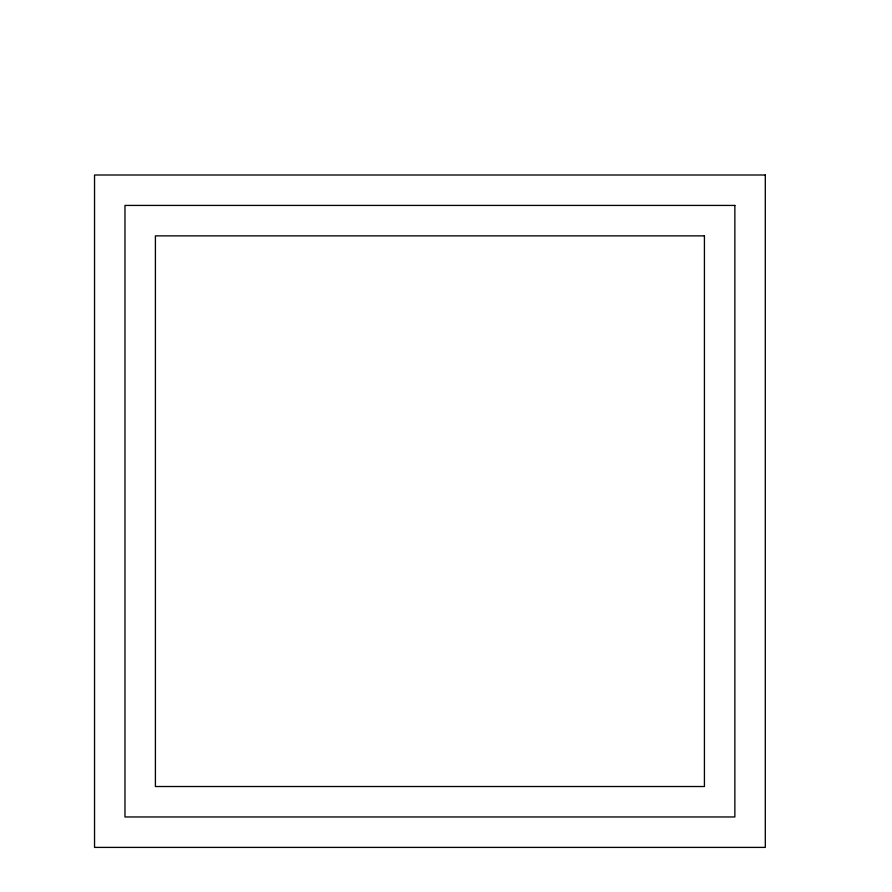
<?xml version="1.0" encoding="UTF-8"?>
<svg xmlns="http://www.w3.org/2000/svg" width="892" height="892" viewBox="0 0 892 892"><rect width="100%" height="100%" fill="white"/><g stroke="black" fill="none" stroke-linecap="round" stroke-linejoin="round"><path stroke-width="1.34" d="M765.303 174.999L94.541 174.999L94.541 847.4L765.303 847.4L765.303 174.999M734.863 205.428L124.98 205.428L124.98 816.961L734.863 816.961L734.863 205.428M704.424 235.867L155.409 235.867L155.409 786.521L704.424 786.521L704.424 235.867"/></g></svg>
